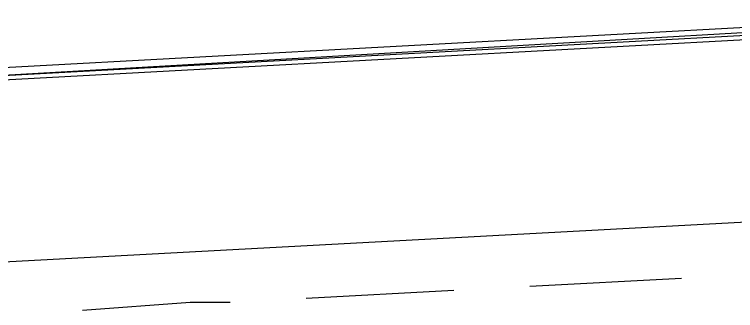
# Model space of a CAD drawing. Header units: feet. Extents: x -84 to 198, y -22 to 181.
# Drawn here: x 80.36 to 82.767, y 153.071 to 154.058 of the extents above; entities that cross this region are included whole.
import ezdxf

# ---------------------------------------------------------------- set-up
doc = ezdxf.new("R2010")
doc.units = ezdxf.units.FT
doc.layers.add('A-LINEA', color=7, linetype='CONTINUOUS')

msp = doc.modelspace()

# ---------------------------------------------------------------- linework, layer by layer
at = {"layer": 'A-LINEA'}
for p, q in [((83.52, 153.4044), (79.8133, 153.2044)), ((83.52, 153.4044), (79.8133, 153.2044)), ((82.5867, 153.1778), (82.08, 153.1511)), ((82.5867, 153.1778), (82.08, 153.1511)), ((81.8267, 153.1378), (81.3333, 153.1111)), ((81.8267, 153.1378), (81.3333, 153.1111))]:
    msp.add_line(p, q, dxfattribs=at)
for points in [[(83.6, 154.0578), (79.6667, 153.8444), (79.6667, 153.8178), (83.6, 154.0444), (83.6, 154.0578)], [(83.6, 154.0578), (79.6667, 153.8444), (79.6667, 153.8178), (83.6, 154.0444), (83.6, 154.0578)], [(83.6, 154.0311), (79.6667, 153.8178), (79.6667, 153.8044), (83.6, 154.0178), (83.6, 154.0311)], [(83.6, 154.0311), (79.6667, 153.8178), (79.6667, 153.8044), (83.6, 154.0178), (83.6, 154.0311)], [(81.08, 153.0978), (80.9467, 153.0978), (80.5867, 153.0711)], [(81.08, 153.0978), (80.9467, 153.0978), (80.5867, 153.0711)]]:
    msp.add_lwpolyline(points, dxfattribs=at)

doc.saveas('drawing.dxf')
